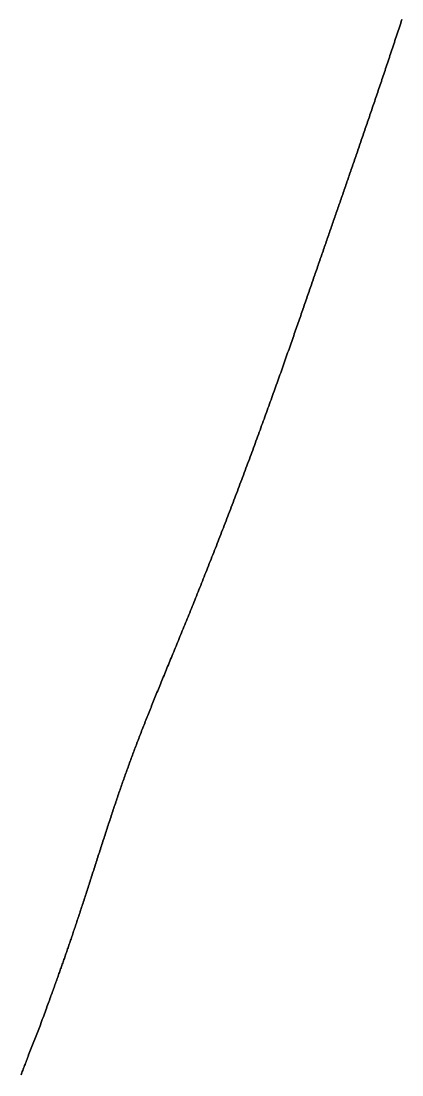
# Model space of a CAD drawing. Header units: inches. Extents: x 130170 to 284068, y 377793 to 804530.
# Drawn here: x 259971.5 to 259990.6, y 741092.5 to 741145.5 of the extents above; entities that cross this region are included whole.
import ezdxf

# ---------------------------------------------------------------- set-up
doc = ezdxf.new("R2010")
doc.units = ezdxf.units.IN
doc.header["$MEASUREMENT"] = 0
doc.layers.add('muni_il', color=7, linetype='Continuous')

msp = doc.modelspace()

# ---------------------------------------------------------------- linework, layer by layer
at = {"layer": 'muni_il'}
for points in [[(259971.463, 741092.488), (259971.484, 741092.543), (259971.505, 741092.598), (259971.527, 741092.655), (259971.549, 741092.713), (259971.571, 741092.772), (259971.594, 741092.832), (259971.617, 741092.893), (259971.641, 741092.955), (259971.665, 741093.018), (259971.689, 741093.082), (259971.714, 741093.148), (259971.74, 741093.214), (259971.766, 741093.282), (259971.792, 741093.35), (259971.819, 741093.42), (259971.846, 741093.491), (259972.418, 741094.965), (259972.495, 741095.171), (259972.531, 741095.272), (259972.568, 741095.369), (259972.603, 741095.465), (259972.638, 741095.559), (259972.671, 741095.65), (259972.704, 741095.74), (259972.736, 741095.827), (259972.768, 741095.913), (259972.799, 741095.997), (259972.829, 741096.08), (259972.858, 741096.16), (259972.887, 741096.239), (259972.915, 741096.317), (259972.943, 741096.393), (259972.97, 741096.468), (259972.997, 741096.541), (259973.023, 741096.613), (259973.049, 741096.684), (259973.074, 741096.753), (259973.099, 741096.822), (259973.123, 741096.889), (259973.147, 741096.956), (259973.171, 741097.022), (259973.195, 741097.087), (259973.218, 741097.151), (259973.24, 741097.214), (259973.263, 741097.277), (259973.285, 741097.339), (259973.307, 741097.4), (259973.329, 741097.462), (259973.351, 741097.522), (259973.372, 741097.582), (259973.393, 741097.642), (259973.415, 741097.702), (259973.436, 741097.761), (259973.457, 741097.82), (259973.478, 741097.879), (259973.498, 741097.937), (259973.519, 741097.996), (259973.54, 741098.055), (259973.56, 741098.113), (259973.581, 741098.172), (259973.601, 741098.23), (259973.622, 741098.289), (259973.643, 741098.348), (259973.663, 741098.407), (259973.684, 741098.466), (259973.704, 741098.525), (259973.725, 741098.584), (259973.746, 741098.644), (259973.767, 741098.704), (259973.788, 741098.765), (259973.808, 741098.825), (259973.829, 741098.886), (259973.851, 741098.947), (259973.872, 741099.009), (259973.893, 741099.071), (259973.915, 741099.134), (259973.936, 741099.197), (259973.958, 741099.26), (259973.979, 741099.324), (259974.001, 741099.388), (259974.023, 741099.453), (259974.045, 741099.518), (259974.067, 741099.583), (259974.09, 741099.649), (259974.112, 741099.716), (259974.135, 741099.783), (259974.157, 741099.85), (259974.18, 741099.918), (259974.203, 741099.987), (259974.226, 741100.056), (259974.249, 741100.125), (259974.273, 741100.195), (259974.296, 741100.265), (259974.32, 741100.336), (259974.343, 741100.407), (259974.367, 741100.479), (259974.391, 741100.551), (259974.415, 741100.624), (259974.439, 741100.697), (259974.463, 741100.77), (259974.487, 741100.844), (259974.512, 741100.918), (259974.536, 741100.993), (259974.561, 741101.068), (259974.586, 741101.144), (259974.611, 741101.219), (259974.635, 741101.295), (259974.66, 741101.372), (259974.685, 741101.449), (259974.71, 741101.526), (259974.736, 741101.603), (259974.761, 741101.681), (259974.786, 741101.759), (259974.812, 741101.837), (259974.837, 741101.916), (259974.863, 741101.995), (259974.888, 741102.074), (259974.914, 741102.153), (259974.939, 741102.232), (259974.965, 741102.312), (259974.991, 741102.392), (259975.017, 741102.472), (259975.043, 741102.552), (259975.068, 741102.632), (259975.094, 741102.712), (259975.12, 741102.793), (259975.146, 741102.873), (259975.172, 741102.954), (259975.198, 741103.034), (259975.224, 741103.115), (259975.25, 741103.196), (259975.276, 741103.277), (259975.302, 741103.358), (259975.328, 741103.439), (259975.354, 741103.519), (259975.38, 741103.6), (259975.406, 741103.681), (259975.432, 741103.762), (259975.458, 741103.843), (259975.484, 741103.923), (259975.51, 741104.004), (259975.536, 741104.085), (259975.562, 741104.165), (259975.588, 741104.246), (259975.614, 741104.326), (259975.64, 741104.406), (259975.666, 741104.486), (259975.692, 741104.566), (259975.718, 741104.646), (259975.744, 741104.726), (259975.77, 741104.806), (259975.796, 741104.886), (259975.822, 741104.965), (259975.848, 741105.044), (259975.874, 741105.124), (259975.9, 741105.203), (259975.926, 741105.282), (259975.952, 741105.36), (259975.978, 741105.439), (259976.004, 741105.518), (259976.03, 741105.596), (259976.056, 741105.674), (259976.081, 741105.752), (259976.107, 741105.83), (259976.133, 741105.908), (259976.159, 741105.985), (259976.185, 741106.063), (259976.212, 741106.14), (259976.238, 741106.218), (259976.264, 741106.295), (259976.29, 741106.372), (259976.316, 741106.448), (259976.342, 741106.525), (259976.368, 741106.602), (259976.394, 741106.678), (259976.421, 741106.754), (259976.447, 741106.831), (259976.473, 741106.907), (259976.5, 741106.983), (259976.526, 741107.059), (259976.553, 741107.135), (259976.579, 741107.211), (259976.606, 741107.286), (259976.632, 741107.362), (259976.659, 741107.437), (259976.686, 741107.513), (259976.713, 741107.588), (259976.74, 741107.664), (259976.767, 741107.739), (259976.794, 741107.814), (259976.821, 741107.89), (259976.848, 741107.965), (259976.876, 741108.04), (259976.903, 741108.115), (259976.93, 741108.191), (259976.958, 741108.266), (259976.986, 741108.341), (259977.014, 741108.417), (259977.041, 741108.492), (259977.069, 741108.568), (259977.098, 741108.643), (259977.126, 741108.719), (259977.154, 741108.794), (259977.183, 741108.87), (259977.211, 741108.946), (259977.24, 741109.022), (259977.269, 741109.098), (259977.298, 741109.174), (259977.327, 741109.25), (259977.356, 741109.326), (259977.386, 741109.403), (259977.415, 741109.48), (259977.445, 741109.556), (259977.475, 741109.633), (259977.505, 741109.711), (259977.535, 741109.788), (259977.565, 741109.865), (259977.595, 741109.943), (259977.626, 741110.021), (259977.657, 741110.099), (259977.688, 741110.178), (259977.719, 741110.256), (259977.75, 741110.335), (259977.782, 741110.414), (259977.813, 741110.494), (259977.845, 741110.573), (259977.877, 741110.653), (259977.909, 741110.734), (259977.941, 741110.814), (259977.974, 741110.895), (259978.006, 741110.976), (259978.039, 741111.057), (259978.072, 741111.139), (259978.105, 741111.221), (259978.139, 741111.304), (259978.172, 741111.386), (259978.206, 741111.469), (259978.24, 741111.553), (259978.274, 741111.637), (259978.308, 741111.721), (259978.343, 741111.805), (259978.377, 741111.89), (259978.412, 741111.976), (259978.447, 741112.061), (259978.482, 741112.147), (259978.518, 741112.234), (259978.553, 741112.321), (259978.589, 741112.408), (259978.625, 741112.496), (259978.661, 741112.584), (259978.698, 741112.672), (259978.734, 741112.761), (259978.771, 741112.851), (259978.808, 741112.94), (259978.845, 741113.031), (259978.882, 741113.121), (259978.919, 741113.212), (259978.957, 741113.304), (259978.995, 741113.396), (259979.033, 741113.488), (259979.071, 741113.581), (259979.11, 741113.674), (259979.148, 741113.768), (259979.187, 741113.862), (259979.226, 741113.957), (259979.265, 741114.052), (259979.304, 741114.148), (259979.343, 741114.244), (259979.383, 741114.34), (259979.423, 741114.437), (259979.463, 741114.534), (259979.503, 741114.632), (259979.543, 741114.731), (259979.583, 741114.829), (259979.624, 741114.928), (259979.665, 741115.028), (259979.705, 741115.128), (259979.746, 741115.228), (259979.788, 741115.329), (259979.829, 741115.431), (259979.87, 741115.532), (259979.912, 741115.635), (259979.954, 741115.737), (259979.995, 741115.84), (259980.037, 741115.944), (259980.079, 741116.048), (259980.122, 741116.152), (259980.164, 741116.257), (259980.206, 741116.362), (259980.249, 741116.467), (259980.292, 741116.573), (259980.334, 741116.679), (259980.377, 741116.786), (259980.42, 741116.893), (259980.463, 741117), (259980.507, 741117.108), (259980.55, 741117.216), (259980.593, 741117.324), (259980.637, 741117.433), (259980.68, 741117.542), (259980.724, 741117.652), (259980.767, 741117.761), (259980.811, 741117.871), (259980.855, 741117.982), (259980.899, 741118.092), (259980.943, 741118.203), (259980.987, 741118.315), (259981.031, 741118.426), (259981.075, 741118.538), (259981.119, 741118.65), (259981.163, 741118.762), (259981.207, 741118.874), (259981.252, 741118.987), (259981.296, 741119.1), (259981.34, 741119.213), (259981.384, 741119.327), (259981.429, 741119.44), (259981.473, 741119.554), (259981.517, 741119.668), (259981.562, 741119.782), (259981.606, 741119.896), (259981.65, 741120.01), (259981.694, 741120.125), (259981.739, 741120.239), (259981.783, 741120.354), (259981.827, 741120.469), (259981.871, 741120.584), (259981.916, 741120.699), (259981.96, 741120.814), (259982.004, 741120.929), (259982.048, 741121.044), (259982.092, 741121.159), (259982.136, 741121.275), (259982.18, 741121.39), (259982.224, 741121.505), (259982.268, 741121.621), (259982.311, 741121.736), (259982.355, 741121.851), (259982.399, 741121.966), (259982.442, 741122.082), (259982.486, 741122.197), (259982.529, 741122.312), (259982.572, 741122.427), (259982.615, 741122.542), (259982.659, 741122.657), (259982.702, 741122.772), (259982.745, 741122.887), (259982.787, 741123.001), (259982.83, 741123.116), (259982.873, 741123.23), (259982.915, 741123.344), (259982.958, 741123.458), (259983, 741123.572), (259983.042, 741123.686), (259983.084, 741123.799), (259983.126, 741123.913), (259983.168, 741124.026), (259983.209, 741124.139), (259983.251, 741124.251), (259983.292, 741124.364), (259983.334, 741124.476), (259983.375, 741124.588), (259983.416, 741124.7), (259983.457, 741124.811), (259983.497, 741124.923), (259983.538, 741125.034), (259983.578, 741125.145), (259983.618, 741125.255), (259983.658, 741125.365), (259983.698, 741125.475), (259983.738, 741125.584), (259983.778, 741125.694), (259983.817, 741125.803), (259983.856, 741125.911), (259983.896, 741126.02), (259983.935, 741126.128), (259983.973, 741126.235), (259984.012, 741126.342), (259984.05, 741126.449), (259984.089, 741126.556), (259984.127, 741126.662), (259984.165, 741126.768), (259984.203, 741126.873), (259984.24, 741126.978), (259984.278, 741127.083), (259984.315, 741127.188), (259984.352, 741127.291), (259984.389, 741127.395), (259984.426, 741127.498), (259984.462, 741127.601), (259984.499, 741127.703), (259984.535, 741127.805), (259984.571, 741127.907), (259984.607, 741128.008), (259984.642, 741128.109), (259984.678, 741128.209), (259984.713, 741128.309), (259984.748, 741128.409), (259984.783, 741128.508), (259984.818, 741128.606), (259984.853, 741128.705), (259984.887, 741128.803), (259984.922, 741128.9), (259984.956, 741128.997), (259984.99, 741129.094), (259985.023, 741129.19), (259985.057, 741129.286), (259985.09, 741129.381), (259985.124, 741129.476), (259985.157, 741129.571), (259985.19, 741129.665), (259985.223, 741129.759), (259985.255, 741129.852), (259985.288, 741129.945), (259985.32, 741130.037), (259985.352, 741130.129), (259985.384, 741130.221), (259985.416, 741130.312), (259985.448, 741130.403), (259985.479, 741130.494), (259985.511, 741130.584), (259985.542, 741130.674), (259985.573, 741130.763), (259985.604, 741130.852), (259985.635, 741130.941), (259985.665, 741131.029), (259985.696, 741131.117), (259985.726, 741131.204), (259985.756, 741131.291), (259985.787, 741131.378), (259985.817, 741131.465), (259985.846, 741131.551), (259985.876, 741131.637), (259985.906, 741131.722), (259985.935, 741131.807), (259985.965, 741131.892), (259985.994, 741131.976), (259986.023, 741132.06), (259986.052, 741132.144), (259986.081, 741132.228), (259986.11, 741132.311), (259986.138, 741132.394), (259986.167, 741132.476), (259986.196, 741132.559), (259986.224, 741132.641), (259986.252, 741132.723), (259986.28, 741132.804), (259986.309, 741132.885), (259986.337, 741132.966), (259986.365, 741133.047), (259986.392, 741133.128), (259986.42, 741133.208), (259986.448, 741133.288), (259986.476, 741133.368), (259986.503, 741133.448), (259986.531, 741133.527), (259986.558, 741133.607), (259986.585, 741133.686), (259986.613, 741133.765), (259986.64, 741133.843), (259986.667, 741133.922), (259986.694, 741134), (259986.721, 741134.079), (259986.748, 741134.157), (259986.775, 741134.235), (259986.802, 741134.313), (259986.829, 741134.39), (259986.856, 741134.468), (259986.883, 741134.545), (259986.91, 741134.623), (259986.937, 741134.7), (259986.963, 741134.777), (259986.99, 741134.854), (259987.017, 741134.932), (259987.043, 741135.009), (259987.07, 741135.086), (259987.097, 741135.162), (259987.123, 741135.239), (259987.15, 741135.316), (259987.177, 741135.393), (259987.203, 741135.47), (259987.23, 741135.546), (259987.256, 741135.623), (259987.283, 741135.7), (259987.31, 741135.777), (259987.336, 741135.853), (259987.363, 741135.93), (259987.389, 741136.007), (259987.416, 741136.084), (259987.443, 741136.161), (259987.469, 741136.237), (259987.496, 741136.314), (259987.523, 741136.391), (259987.549, 741136.468), (259987.576, 741136.546), (259987.603, 741136.623), (259987.63, 741136.7), (259987.657, 741136.777), (259987.683, 741136.855), (259987.71, 741136.933), (259987.737, 741137.01), (259987.764, 741137.088), (259987.791, 741137.166), (259987.818, 741137.244), (259987.845, 741137.322), (259987.872, 741137.4), (259987.899, 741137.479), (259987.927, 741137.557), (259987.954, 741137.636), (259987.981, 741137.715), (259988.009, 741137.794), (259988.036, 741137.873), (259988.063, 741137.952), (259988.091, 741138.032), (259988.118, 741138.111), (259988.146, 741138.191), (259988.174, 741138.271), (259988.201, 741138.351), (259988.229, 741138.432), (259988.257, 741138.512), (259988.285, 741138.593), (259988.313, 741138.674), (259988.341, 741138.755), (259988.369, 741138.837), (259988.397, 741138.918), (259988.425, 741139), (259988.453, 741139.082), (259988.481, 741139.164), (259988.51, 741139.247), (259988.538, 741139.329), (259988.567, 741139.412), (259988.595, 741139.495), (259988.624, 741139.578), (259988.653, 741139.662), (259988.681, 741139.746), (259988.71, 741139.83), (259988.739, 741139.914), (259988.768, 741139.998), (259988.797, 741140.083), (259988.826, 741140.168), (259988.855, 741140.253), (259988.884, 741140.339), (259988.914, 741140.424), (259988.943, 741140.51), (259988.972, 741140.596), (259989.002, 741140.682), (259989.031, 741140.769), (259989.061, 741140.856), (259989.09, 741140.943), (259989.12, 741141.03), (259989.15, 741141.118), (259989.18, 741141.206), (259989.21, 741141.294), (259989.24, 741141.382), (259989.27, 741141.47), (259989.3, 741141.559), (259989.33, 741141.648), (259989.36, 741141.737), (259989.391, 741141.827), (259989.421, 741141.917), (259989.451, 741142.006), (259989.482, 741142.097), (259989.512, 741142.187), (259989.543, 741142.278), (259989.573, 741142.368), (259989.604, 741142.459), (259989.635, 741142.551), (259989.666, 741142.642), (259989.697, 741142.734), (259989.727, 741142.826), (259989.758, 741142.918), (259989.789, 741143.01), (259989.82, 741143.103), (259989.851, 741143.196), (259989.883, 741143.289), (259989.914, 741143.382), (259989.945, 741143.475), (259989.976, 741143.569), (259990.008, 741143.663), (259990.039, 741143.757), (259990.071, 741143.851), (259990.102, 741143.945), (259990.133, 741144.039), (259990.165, 741144.134), (259990.196, 741144.229), (259990.228, 741144.324), (259990.26, 741144.419), (259990.291, 741144.515), (259990.323, 741144.61), (259990.355, 741144.706), (259990.387, 741144.802), (259990.418, 741144.898), (259990.45, 741144.994), (259990.482, 741145.091), (259990.514, 741145.187), (259990.546, 741145.284), (259990.578, 741145.381), (259990.61, 741145.478), (259990.642, 741145.575)], [(259990.642, 741145.575), (259990.61, 741145.478), (259990.578, 741145.381), (259990.546, 741145.284), (259990.514, 741145.187), (259990.482, 741145.091), (259990.45, 741144.994), (259990.418, 741144.898), (259990.387, 741144.802), (259990.355, 741144.706), (259990.323, 741144.61), (259990.291, 741144.515), (259990.26, 741144.419), (259990.228, 741144.324), (259990.196, 741144.229), (259990.165, 741144.134), (259990.133, 741144.039), (259990.102, 741143.945), (259990.071, 741143.851), (259990.039, 741143.757), (259990.008, 741143.663), (259989.976, 741143.569), (259989.945, 741143.475), (259989.914, 741143.382), (259989.883, 741143.289), (259989.851, 741143.196), (259989.82, 741143.103), (259989.789, 741143.01), (259989.758, 741142.918), (259989.727, 741142.826), (259989.697, 741142.734), (259989.666, 741142.642), (259989.635, 741142.551), (259989.604, 741142.459), (259989.573, 741142.368), (259989.543, 741142.278), (259989.512, 741142.187), (259989.482, 741142.097), (259989.451, 741142.006), (259989.421, 741141.917), (259989.391, 741141.827), (259989.36, 741141.737), (259989.33, 741141.648), (259989.3, 741141.559), (259989.27, 741141.47), (259989.24, 741141.382), (259989.21, 741141.294), (259989.18, 741141.206), (259989.15, 741141.118), (259989.12, 741141.03), (259989.09, 741140.943), (259989.061, 741140.856), (259989.031, 741140.769), (259989.002, 741140.682), (259988.972, 741140.596), (259988.943, 741140.51), (259988.914, 741140.424), (259988.884, 741140.339), (259988.855, 741140.253), (259988.826, 741140.168), (259988.797, 741140.083), (259988.768, 741139.998), (259988.739, 741139.914), (259988.71, 741139.83), (259988.681, 741139.746), (259988.653, 741139.662), (259988.624, 741139.578), (259988.595, 741139.495), (259988.567, 741139.412), (259988.538, 741139.329), (259988.51, 741139.247), (259988.481, 741139.164), (259988.453, 741139.082), (259988.425, 741139), (259988.397, 741138.918), (259988.369, 741138.837), (259988.341, 741138.755), (259988.313, 741138.674), (259988.285, 741138.593), (259988.257, 741138.512), (259988.229, 741138.432), (259988.201, 741138.351), (259988.174, 741138.271), (259988.146, 741138.191), (259988.118, 741138.111), (259988.091, 741138.032), (259988.063, 741137.952), (259988.036, 741137.873), (259988.009, 741137.794), (259987.981, 741137.715), (259987.954, 741137.636), (259987.927, 741137.557), (259987.899, 741137.479), (259987.872, 741137.4), (259987.845, 741137.322), (259987.818, 741137.244), (259987.791, 741137.166), (259987.764, 741137.088), (259987.737, 741137.01), (259987.71, 741136.933), (259987.683, 741136.855), (259987.657, 741136.777), (259987.63, 741136.7), (259987.603, 741136.623), (259987.576, 741136.546), (259987.549, 741136.468), (259987.523, 741136.391), (259987.496, 741136.314), (259987.469, 741136.237), (259987.443, 741136.161), (259987.416, 741136.084), (259987.389, 741136.007), (259987.363, 741135.93), (259987.336, 741135.853), (259987.31, 741135.777), (259987.283, 741135.7), (259987.256, 741135.623), (259987.23, 741135.546), (259987.203, 741135.47), (259987.177, 741135.393), (259987.15, 741135.316), (259987.123, 741135.239), (259987.097, 741135.162), (259987.07, 741135.086), (259987.043, 741135.009), (259987.017, 741134.932), (259986.99, 741134.854), (259986.963, 741134.777), (259986.937, 741134.7), (259986.91, 741134.623), (259986.883, 741134.545), (259986.856, 741134.468), (259986.829, 741134.39), (259986.802, 741134.313), (259986.775, 741134.235), (259986.748, 741134.157), (259986.721, 741134.079), (259986.694, 741134), (259986.667, 741133.922), (259986.64, 741133.843), (259986.613, 741133.765), (259986.585, 741133.686), (259986.558, 741133.607), (259986.531, 741133.527), (259986.503, 741133.448), (259986.476, 741133.368), (259986.448, 741133.288), (259986.42, 741133.208), (259986.392, 741133.128), (259986.365, 741133.047), (259986.337, 741132.966), (259986.309, 741132.885), (259986.28, 741132.804), (259986.252, 741132.723), (259986.224, 741132.641), (259986.196, 741132.559), (259986.167, 741132.476), (259986.138, 741132.394), (259986.11, 741132.311), (259986.081, 741132.228), (259986.052, 741132.144), (259986.023, 741132.06), (259985.994, 741131.976), (259985.965, 741131.892), (259985.935, 741131.807), (259985.906, 741131.722), (259985.876, 741131.637), (259985.846, 741131.551), (259985.817, 741131.465), (259985.787, 741131.378), (259985.756, 741131.291), (259985.726, 741131.204), (259985.696, 741131.117), (259985.665, 741131.029), (259985.635, 741130.941), (259985.604, 741130.852), (259985.573, 741130.763), (259985.542, 741130.674), (259985.511, 741130.584), (259985.479, 741130.494), (259985.448, 741130.403), (259985.416, 741130.312), (259985.384, 741130.221), (259985.352, 741130.129), (259985.32, 741130.037), (259985.288, 741129.945), (259985.255, 741129.852), (259985.223, 741129.759), (259985.19, 741129.665), (259985.157, 741129.571), (259985.124, 741129.476), (259985.09, 741129.381), (259985.057, 741129.286), (259985.023, 741129.19), (259984.99, 741129.094), (259984.956, 741128.997), (259984.922, 741128.9), (259984.887, 741128.803), (259984.853, 741128.705), (259984.818, 741128.606), (259984.783, 741128.508), (259984.748, 741128.409), (259984.713, 741128.309), (259984.678, 741128.209), (259984.642, 741128.109), (259984.607, 741128.008), (259984.571, 741127.907), (259984.535, 741127.805), (259984.499, 741127.703), (259984.462, 741127.601), (259984.426, 741127.498), (259984.389, 741127.395), (259984.352, 741127.291), (259984.315, 741127.188), (259984.278, 741127.083), (259984.24, 741126.978), (259984.203, 741126.873), (259984.165, 741126.768), (259984.127, 741126.662), (259984.089, 741126.556), (259984.05, 741126.449), (259984.012, 741126.342), (259983.973, 741126.235), (259983.935, 741126.128), (259983.896, 741126.02), (259983.856, 741125.911), (259983.817, 741125.803), (259983.778, 741125.694), (259983.738, 741125.584), (259983.698, 741125.475), (259983.658, 741125.365), (259983.618, 741125.255), (259983.578, 741125.145), (259983.538, 741125.034), (259983.497, 741124.923), (259983.457, 741124.811), (259983.416, 741124.7), (259983.375, 741124.588), (259983.334, 741124.476), (259983.292, 741124.364), (259983.251, 741124.251), (259983.209, 741124.139), (259983.168, 741124.026), (259983.126, 741123.913), (259983.084, 741123.799), (259983.042, 741123.686), (259983, 741123.572), (259982.958, 741123.458), (259982.915, 741123.344), (259982.873, 741123.23), (259982.83, 741123.116), (259982.787, 741123.001), (259982.745, 741122.887), (259982.702, 741122.772), (259982.659, 741122.657), (259982.615, 741122.542), (259982.572, 741122.427), (259982.529, 741122.312), (259982.486, 741122.197), (259982.442, 741122.082), (259982.399, 741121.966), (259982.355, 741121.851), (259982.311, 741121.736), (259982.268, 741121.621), (259982.224, 741121.505), (259982.18, 741121.39), (259982.136, 741121.275), (259982.092, 741121.159), (259982.048, 741121.044), (259982.004, 741120.929), (259981.96, 741120.814), (259981.916, 741120.699), (259981.871, 741120.584), (259981.827, 741120.469), (259981.783, 741120.354), (259981.739, 741120.239), (259981.694, 741120.125), (259981.65, 741120.01), (259981.606, 741119.896), (259981.562, 741119.782), (259981.517, 741119.668), (259981.473, 741119.554), (259981.429, 741119.44), (259981.384, 741119.327), (259981.34, 741119.213), (259981.296, 741119.1), (259981.252, 741118.987), (259981.207, 741118.874), (259981.163, 741118.762), (259981.119, 741118.65), (259981.075, 741118.538), (259981.031, 741118.426), (259980.987, 741118.315), (259980.943, 741118.203), (259980.899, 741118.092), (259980.855, 741117.982), (259980.811, 741117.871), (259980.767, 741117.761), (259980.724, 741117.652), (259980.68, 741117.542), (259980.637, 741117.433), (259980.593, 741117.324), (259980.55, 741117.216), (259980.507, 741117.108), (259980.463, 741117), (259980.42, 741116.893), (259980.377, 741116.786), (259980.334, 741116.679), (259980.292, 741116.573), (259980.249, 741116.467), (259980.206, 741116.362), (259980.164, 741116.257), (259980.122, 741116.152), (259980.079, 741116.048), (259980.037, 741115.944), (259979.995, 741115.84), (259979.954, 741115.737), (259979.912, 741115.635), (259979.87, 741115.532), (259979.829, 741115.431), (259979.788, 741115.329), (259979.746, 741115.228), (259979.705, 741115.128), (259979.665, 741115.028), (259979.624, 741114.928), (259979.583, 741114.829), (259979.543, 741114.731), (259979.503, 741114.632), (259979.463, 741114.534), (259979.423, 741114.437), (259979.383, 741114.34), (259979.343, 741114.244), (259979.304, 741114.148), (259979.265, 741114.052), (259979.226, 741113.957), (259979.187, 741113.862), (259979.148, 741113.768), (259979.11, 741113.674), (259979.071, 741113.581), (259979.033, 741113.488), (259978.995, 741113.396), (259978.957, 741113.304), (259978.919, 741113.212), (259978.882, 741113.121), (259978.845, 741113.031), (259978.808, 741112.94), (259978.771, 741112.851), (259978.734, 741112.761), (259978.698, 741112.672), (259978.661, 741112.584), (259978.625, 741112.496), (259978.589, 741112.408), (259978.553, 741112.321), (259978.518, 741112.234), (259978.482, 741112.147), (259978.447, 741112.061), (259978.412, 741111.976), (259978.377, 741111.89), (259978.343, 741111.805), (259978.308, 741111.721), (259978.274, 741111.637), (259978.24, 741111.553), (259978.206, 741111.469), (259978.172, 741111.386), (259978.139, 741111.304), (259978.105, 741111.221), (259978.072, 741111.139), (259978.039, 741111.057), (259978.006, 741110.976), (259977.974, 741110.895), (259977.941, 741110.814), (259977.909, 741110.734), (259977.877, 741110.653), (259977.845, 741110.573), (259977.813, 741110.494), (259977.782, 741110.414), (259977.75, 741110.335), (259977.719, 741110.256), (259977.688, 741110.178), (259977.657, 741110.099), (259977.626, 741110.021), (259977.595, 741109.943), (259977.565, 741109.865), (259977.535, 741109.788), (259977.505, 741109.711), (259977.475, 741109.633), (259977.445, 741109.556), (259977.415, 741109.48), (259977.386, 741109.403), (259977.356, 741109.326), (259977.327, 741109.25), (259977.298, 741109.174), (259977.269, 741109.098), (259977.24, 741109.022), (259977.211, 741108.946), (259977.183, 741108.87), (259977.154, 741108.794), (259977.126, 741108.719), (259977.098, 741108.643), (259977.069, 741108.568), (259977.041, 741108.492), (259977.014, 741108.417), (259976.986, 741108.341), (259976.958, 741108.266), (259976.93, 741108.191), (259976.903, 741108.115), (259976.876, 741108.04), (259976.848, 741107.965), (259976.821, 741107.89), (259976.794, 741107.814), (259976.767, 741107.739), (259976.74, 741107.664), (259976.713, 741107.588), (259976.686, 741107.513), (259976.659, 741107.437), (259976.632, 741107.362), (259976.606, 741107.286), (259976.579, 741107.211), (259976.553, 741107.135), (259976.526, 741107.059), (259976.5, 741106.983), (259976.473, 741106.907), (259976.447, 741106.831), (259976.421, 741106.754), (259976.394, 741106.678), (259976.368, 741106.602), (259976.342, 741106.525), (259976.316, 741106.448), (259976.29, 741106.372), (259976.264, 741106.295), (259976.238, 741106.218), (259976.212, 741106.14), (259976.185, 741106.063), (259976.159, 741105.985), (259976.133, 741105.908), (259976.107, 741105.83), (259976.081, 741105.752), (259976.056, 741105.674), (259976.03, 741105.596), (259976.004, 741105.518), (259975.978, 741105.439), (259975.952, 741105.36), (259975.926, 741105.282), (259975.9, 741105.203), (259975.874, 741105.124), (259975.848, 741105.044), (259975.822, 741104.965), (259975.796, 741104.886), (259975.77, 741104.806), (259975.744, 741104.726), (259975.718, 741104.646), (259975.692, 741104.566), (259975.666, 741104.486), (259975.64, 741104.406), (259975.614, 741104.326), (259975.588, 741104.246), (259975.562, 741104.165), (259975.536, 741104.085), (259975.51, 741104.004), (259975.484, 741103.923), (259975.458, 741103.843), (259975.432, 741103.762), (259975.406, 741103.681), (259975.38, 741103.6), (259975.354, 741103.519), (259975.328, 741103.439), (259975.302, 741103.358), (259975.276, 741103.277), (259975.25, 741103.196), (259975.224, 741103.115), (259975.198, 741103.034), (259975.172, 741102.954), (259975.146, 741102.873), (259975.12, 741102.793), (259975.094, 741102.712), (259975.068, 741102.632), (259975.043, 741102.552), (259975.017, 741102.472), (259974.991, 741102.392), (259974.965, 741102.312), (259974.939, 741102.232), (259974.914, 741102.153), (259974.888, 741102.074), (259974.863, 741101.995), (259974.837, 741101.916), (259974.812, 741101.837), (259974.786, 741101.759), (259974.761, 741101.681), (259974.736, 741101.603), (259974.71, 741101.526), (259974.685, 741101.449), (259974.66, 741101.372), (259974.635, 741101.295), (259974.611, 741101.219), (259974.586, 741101.144), (259974.561, 741101.068), (259974.536, 741100.993), (259974.512, 741100.918), (259974.487, 741100.844), (259974.463, 741100.77), (259974.439, 741100.697), (259974.415, 741100.624), (259974.391, 741100.551), (259974.367, 741100.479), (259974.343, 741100.407), (259974.32, 741100.336), (259974.296, 741100.265), (259974.273, 741100.195), (259974.249, 741100.125), (259974.226, 741100.056), (259974.203, 741099.987), (259974.18, 741099.918), (259974.157, 741099.85), (259974.135, 741099.783), (259974.112, 741099.716), (259974.09, 741099.649), (259974.067, 741099.583), (259974.045, 741099.518), (259974.023, 741099.453), (259974.001, 741099.388), (259973.979, 741099.324), (259973.958, 741099.26), (259973.936, 741099.197), (259973.915, 741099.134), (259973.893, 741099.071), (259973.872, 741099.009), (259973.851, 741098.947), (259973.829, 741098.886), (259973.808, 741098.825), (259973.788, 741098.765), (259973.767, 741098.704), (259973.746, 741098.644), (259973.725, 741098.584), (259973.704, 741098.525), (259973.684, 741098.466), (259973.663, 741098.407), (259973.643, 741098.348), (259973.622, 741098.289), (259973.601, 741098.23), (259973.581, 741098.172), (259973.56, 741098.113), (259973.54, 741098.055), (259973.519, 741097.996), (259973.498, 741097.937), (259973.478, 741097.879), (259973.457, 741097.82), (259973.436, 741097.761), (259973.415, 741097.702), (259973.393, 741097.642), (259973.372, 741097.582), (259973.351, 741097.522), (259973.329, 741097.462), (259973.307, 741097.4), (259973.285, 741097.339), (259973.263, 741097.277), (259973.24, 741097.214), (259973.218, 741097.151), (259973.195, 741097.087), (259973.171, 741097.022), (259973.147, 741096.956), (259973.123, 741096.889), (259973.099, 741096.822), (259973.074, 741096.753), (259973.049, 741096.684), (259973.023, 741096.613), (259972.997, 741096.541), (259972.97, 741096.468), (259972.943, 741096.393), (259972.915, 741096.317), (259972.887, 741096.239), (259972.858, 741096.16), (259972.829, 741096.08), (259972.799, 741095.997), (259972.768, 741095.913), (259972.736, 741095.827), (259972.704, 741095.74), (259972.671, 741095.65), (259972.638, 741095.559), (259972.603, 741095.465), (259972.568, 741095.369), (259972.531, 741095.272), (259972.495, 741095.171), (259972.418, 741094.965), (259971.846, 741093.491), (259971.819, 741093.42), (259971.792, 741093.35), (259971.766, 741093.282), (259971.74, 741093.214), (259971.714, 741093.148), (259971.689, 741093.082), (259971.665, 741093.018), (259971.641, 741092.955), (259971.617, 741092.893), (259971.594, 741092.832), (259971.571, 741092.772), (259971.549, 741092.713), (259971.527, 741092.655), (259971.505, 741092.598), (259971.484, 741092.543), (259971.463, 741092.488)]]:
    msp.add_lwpolyline(points, dxfattribs=at)

doc.saveas('drawing.dxf')
